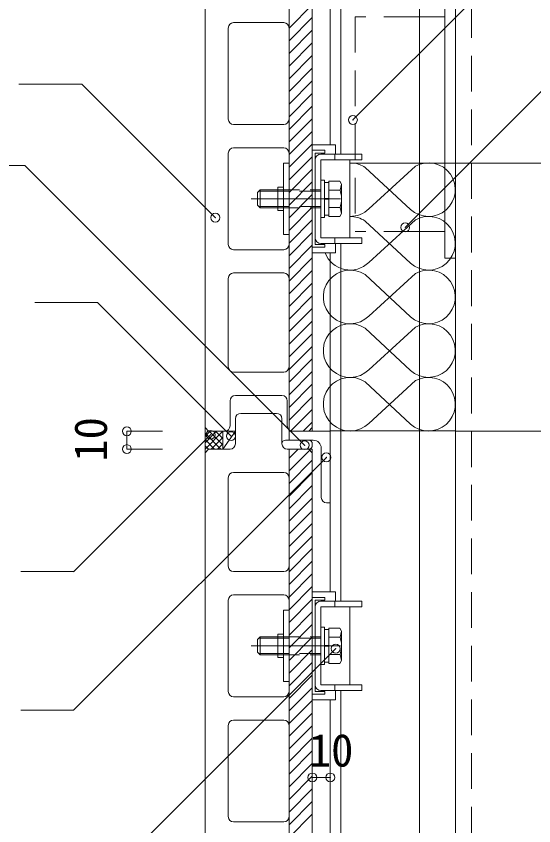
# Model space of a CAD drawing. Units: millimetres, scale not verified. Extents: x -1987 to 1973, y -1442 to 1366.
# Drawn here: x -1444.3 to -1155, y -753 to -300.3 of the extents above; entities that cross this region are included whole.
import ezdxf
from ezdxf.enums import TextEntityAlignment as Align

# ---------------------------------------------------------------- set-up
doc = ezdxf.new("R2010")
doc.units = ezdxf.units.MM
doc.header["$LTSCALE"] = 10
doc.header["$PDMODE"] = 32
doc.header["$PDSIZE"] = 5
for name, pattern in [('CHAIN1', [8, 5, -1, 1, -1]), ('DASHED1', [1.8, 1.2, -0.6]), ('DASHED2', [3, 2, -1])]:
    doc.linetypes.add(name, pattern=pattern)
for name, color, linetype, lineweight in [('0-0_メ__ス', 2, 'Continuous', 18), ('0-1_躯体', 7, 'Continuous', 18), ('0-2_金物', 2, 'Continuous', 18), ('0-3_鋼材', 3, 'Continuous', 18), ('0-4_その他部材', 7, 'Continuous', 18), ('0-9_部材名__寸法', 7, 'Continuous', 18)]:
    doc.layers.add(name, color=color, linetype=linetype, lineweight=lineweight)
doc.styles.add('ＭＳ ゴシック', font='')
doc.styles.get('ＭＳ ゴシック').set_extended_font_data('MS Gothic')

msp = doc.modelspace()

# ---------------------------------------------------------------- linework, layer by layer
at = {"layer": '0-0_メ__ス'}
for p, q in [((-1338.77, -530.36), (-1338.77, -262.36)), ((-1278.77, -530.36), (-1278.77, -262.36)), ((-1325.77, -357.86), (-1325.77, -306.86)), ((-1294.77, -303.86), (-1322.77, -303.86)), ((-1291.77, -357.86), (-1291.77, -306.86)), ((-1322.77, -360.86), (-1294.77, -360.86)), ((-1294.77, -373.86), (-1322.77, -373.86)), ((-1325.77, -427.86), (-1325.77, -376.86)), ((-1291.77, -427.86), (-1291.77, -376.86)), ((-1322.77, -430.86), (-1294.77, -430.86)), ((-1325.77, -496.36), (-1325.77, -446.86)), ((-1294.77, -443.86), (-1322.77, -443.86)), ((-1291.77, -496.36), (-1291.77, -446.86)), ((-1322.77, -499.36), (-1294.77, -499.36)), ((-1324.77, -529.36), (-1324.77, -515.36)), ((-1295.77, -512.36), (-1321.77, -512.36)), ((-1292.77, -529.36), (-1292.77, -515.36)), ((-1298.77, -522.36), (-1318.77, -522.36)), ((-1321.77, -525.36), (-1321.77, -539.36)), ((-1295.77, -539.36), (-1295.77, -525.36)), ((-1280.77, -532.36), (-1289.77, -532.36)), ((-1280.77, -532.36), (-1278.77, -530.36)), ((-1338.77, -544.36), (-1336.77, -542.36)), ((-1336.77, -542.36), (-1324.77, -542.36)), ((-1292.77, -542.36), (-1280.77, -542.36)), ((-1280.77, -542.36), (-1278.77, -544.36)), ((-1338.77, -1015.81), (-1338.77, -544.36)), ((-1278.77, -1015.81), (-1278.77, -544.36)), ((-1322.77, -555.36), (-1294.77, -555.36)), ((-1325.77, -558.36), (-1325.77, -607.86)), ((-1291.77, -558.36), (-1291.77, -607.86)), ((-1322.77, -610.86), (-1294.77, -610.86)), ((-1294.77, -623.86), (-1322.77, -623.86)), ((-1325.77, -677.86), (-1325.77, -626.86)), ((-1291.77, -677.86), (-1291.77, -626.86)), ((-1322.77, -680.86), (-1294.77, -680.86)), ((-1325.77, -747.86), (-1325.77, -696.86)), ((-1294.77, -693.86), (-1322.77, -693.86)), ((-1291.77, -747.86), (-1291.77, -696.86)), ((-1322.77, -750.86), (-1294.77, -750.86))]:
    msp.add_line(p, q, dxfattribs=at)
at = {"layer": '0-0_メ__ス', "color": 7}
for p, q in [((-1338.77, -530.36), (-1336.77, -532.36)), ((-1336.77, -532.36), (-1328.81, -532.36)), ((-1336.77, -542.36), (-1328.77, -542.36))]:
    msp.add_line(p, q, dxfattribs=at)
at = {"layer": '0-0_メ__ス'}
msp.add_lwpolyline([(-1338.77, -530.36), (-1336.77, -532.36), (-1327.77, -532.36)], dxfattribs=at)
for centre, start, end in [((-1322.77, -306.86), 90, 180), ((-1294.77, -306.86), 0, 90), ((-1322.77, -357.86), 180, 270), ((-1294.77, -357.86), 270, 0), ((-1322.77, -376.86), 90, 180), ((-1294.77, -376.86), 0, 90), ((-1322.77, -427.86), 180, 270), ((-1294.77, -427.86), 270, 0), ((-1322.77, -446.86), 90, 180), ((-1294.77, -446.86), 0, 90), ((-1322.77, -496.36), 180, 270), ((-1294.77, -496.36), 270, 0), ((-1321.77, -515.36), 90, 180), ((-1295.77, -515.36), 0, 90), ((-1318.77, -525.36), 90, 180), ((-1298.77, -525.36), 0, 90), ((-1327.77, -529.36), 270, 0), ((-1289.77, -529.36), 180, 270), ((-1324.77, -539.36), 270, 0), ((-1292.77, -539.36), 180, 270), ((-1322.77, -558.36), 90, 180), ((-1294.77, -558.36), 0, 90), ((-1322.77, -607.86), 180, 270), ((-1294.77, -607.86), 270, 0), ((-1322.77, -626.86), 90, 180), ((-1294.77, -626.86), 0, 90), ((-1322.77, -677.86), 180, 270), ((-1294.77, -677.86), 270, 0), ((-1322.77, -696.86), 90, 180), ((-1294.77, -696.86), 0, 90), ((-1322.77, -747.86), 180, 270), ((-1294.77, -747.86), 270, 0)]:
    msp.add_arc(centre, 3, start, end, dxfattribs=at)
at = {"layer": '0-1_躯体', "color": 3}
for p, q in [((-1198.77, -262.36), (-1198.77, -1015.81)), ((-1198.77, -382.36), (-848.77, -382.36)), ((-1198.77, -532.36), (-848.77, -532.36))]:
    msp.add_line(p, q, dxfattribs=at)
at = {"layer": '0-1_躯体', "color": 3, "linetype": 'DASHED2'}
for p, q in [((-1189.77, -262.36), (-1189.77, -382.36)), ((-1189.77, -382.36), (-1189.77, -820.36))]:
    msp.add_line(p, q, dxfattribs=at)
at = {"layer": '0-2_金物'}
for p, q in [((-1265.77, -372.11), (-1278.77, -372.11)), ((-1271.77, -375.26), (-1278.77, -375.26)), ((-1271.77, -376.86), (-1271.77, -375.26)), ((-1265.77, -377.36), (-1265.77, -372.11)), ((-1271.77, -376.86), (-1277.17, -376.86)), ((-1277.17, -427.86), (-1277.17, -376.86)), ((-1273.97, -377.36), (-1251.17, -377.36)), ((-1266.17, -377.36), (-1266.17, -380.56)), ((-1251.17, -377.36), (-1251.17, -380.56)), ((-1294.97, -382.36), (-1294.97, -422.36)), ((-1291.77, -382.36), (-1294.97, -382.36)), ((-1291.77, -382.36), (-1291.77, -422.36)), ((-1277.17, -424.16), (-1277.17, -380.56)), ((-1257.77, -424.16), (-1257.77, -380.56)), ((-1273.97, -412.86), (-1273.97, -391.86)), ((-1271.97, -391.86), (-1273.97, -391.86)), ((-1271.97, -412.86), (-1271.97, -391.86)), ((-1269.47, -393.17), (-1271.97, -393.17)), ((-1263.37, -392.55), (-1269.47, -392.55)), ((-1269.47, -412.18), (-1269.47, -392.55)), ((-1269.47, -411.56), (-1269.47, -393.17)), ((-1297.97, -398.07), (-1308.66, -398.07)), ((-1307.96, -407.36), (-1307.96, -397.37)), ((-1307.96, -397.37), (-1297.97, -397.37)), ((-1263.29, -397.46), (-1269.47, -397.46)), ((-1262.47, -410.61), (-1262.47, -394.11)), ((-1269.47, -402.16), (-1271.97, -402.16)), ((-1269.47, -402.56), (-1271.97, -402.56)), ((-1309.46, -405.86), (-1307.96, -407.36)), ((-1297.97, -406.66), (-1308.66, -406.66)), ((-1307.96, -407.36), (-1297.97, -407.36)), ((-1263.29, -407.27), (-1269.47, -407.27)), ((-1263.29, -407.27), (-1262.47, -410.61)), ((-1294.97, -408.86), (-1297.97, -408.86)), ((-1269.47, -411.56), (-1271.97, -411.56)), ((-1262.47, -410.61), (-1263.37, -412.18)), ((-1271.97, -412.86), (-1273.97, -412.86)), ((-1263.37, -412.18), (-1269.47, -412.18)), ((-1291.77, -422.36), (-1294.97, -422.36)), ((-1251.17, -424.16), (-1273.97, -424.16)), ((-1266.17, -424.16), (-1266.17, -427.36)), ((-1251.17, -424.16), (-1251.17, -427.36)), ((-1273.97, -427.36), (-1251.17, -427.36)), ((-1265.77, -432.61), (-1265.77, -427.36)), ((-1265.77, -622.11), (-1278.77, -622.11)), ((-1265.77, -627.36), (-1265.77, -622.11)), ((-1271.77, -625.26), (-1278.77, -625.26)), ((-1271.77, -626.86), (-1277.17, -626.86)), ((-1277.17, -677.86), (-1277.17, -626.86)), ((-1273.97, -627.36), (-1251.17, -627.36)), ((-1271.77, -626.86), (-1271.77, -625.26)), ((-1266.17, -627.36), (-1266.17, -630.56)), ((-1251.17, -627.36), (-1251.17, -630.56)), ((-1294.97, -632.36), (-1294.97, -672.36)), ((-1291.77, -632.36), (-1294.97, -632.36)), ((-1291.77, -632.36), (-1291.77, -672.36)), ((-1277.17, -674.16), (-1277.17, -630.56)), ((-1257.77, -674.16), (-1257.77, -630.56)), ((-1273.97, -662.86), (-1273.97, -641.86)), ((-1271.97, -641.86), (-1273.97, -641.86)), ((-1271.97, -662.86), (-1271.97, -641.86)), ((-1263.37, -642.55), (-1269.47, -642.55)), ((-1269.47, -662.18), (-1269.47, -642.55)), ((-1307.96, -657.36), (-1307.96, -647.37)), ((-1307.96, -647.37), (-1297.97, -647.37)), ((-1269.47, -643.17), (-1271.97, -643.17)), ((-1269.47, -661.56), (-1269.47, -643.17)), ((-1262.47, -660.61), (-1262.47, -644.11)), ((-1297.97, -648.07), (-1308.66, -648.07)), ((-1263.29, -647.46), (-1269.47, -647.46)), ((-1309.46, -655.86), (-1307.96, -657.36)), ((-1269.47, -652.16), (-1271.97, -652.16)), ((-1269.47, -652.56), (-1271.97, -652.56)), ((-1297.97, -656.66), (-1308.66, -656.66)), ((-1307.96, -657.36), (-1297.97, -657.36)), ((-1294.97, -658.86), (-1297.97, -658.86)), ((-1263.29, -657.27), (-1269.47, -657.27)), ((-1262.47, -660.61), (-1263.37, -662.18)), ((-1263.29, -657.27), (-1262.47, -660.61)), ((-1271.97, -662.86), (-1273.97, -662.86)), ((-1269.47, -661.56), (-1271.97, -661.56)), ((-1263.37, -662.18), (-1269.47, -662.18)), ((-1291.77, -672.36), (-1294.97, -672.36)), ((-1251.17, -674.16), (-1273.97, -674.16)), ((-1266.17, -674.16), (-1266.17, -677.36)), ((-1251.17, -674.16), (-1251.17, -677.36)), ((-1273.97, -677.36), (-1251.17, -677.36)), ((-1265.77, -682.61), (-1265.77, -677.36))]:
    msp.add_line(p, q, dxfattribs=at)
at = {"layer": '0-2_金物', "linetype": 'DASHED1'}
for p, q in [((-1297.97, -397.37), (-1273.97, -397.37)), ((-1273.97, -398.07), (-1297.97, -398.07)), ((-1273.97, -406.66), (-1297.97, -406.66)), ((-1297.97, -407.36), (-1273.97, -407.36)), ((-1297.97, -647.37), (-1273.97, -647.37)), ((-1273.97, -648.07), (-1297.97, -648.07)), ((-1273.97, -656.66), (-1297.97, -656.66)), ((-1297.97, -657.36), (-1273.97, -657.36))]:
    msp.add_line(p, q, dxfattribs=at)
at = {"layer": '0-2_金物', "linetype": 'CHAIN1'}
for p, q in [((-1312.96, -402.36), (-1257.71, -402.36)), ((-1312.96, -652.36), (-1257.71, -652.36))]:
    msp.add_line(p, q, dxfattribs=at)
at = {"layer": '0-2_金物'}
for points in [[(-1265.77, -432.61), (-1278.77, -432.61), (-1278.77, -372.11)], [(-1271.77, -429.46), (-1278.77, -429.46), (-1278.77, -375.26)], [(-1251.17, -380.56), (-1273.97, -380.56), (-1273.97, -424.16)], [(-1263.29, -397.46), (-1262.47, -394.11), (-1263.37, -392.55)], [(-1309.46, -405.86), (-1309.46, -398.87), (-1307.96, -397.37)], [(-1294.97, -395.86), (-1297.97, -395.86), (-1297.97, -408.86)], [(-1271.77, -429.46), (-1271.77, -427.86), (-1277.17, -427.86)], [(-1265.77, -682.61), (-1278.77, -682.61), (-1278.77, -622.11)], [(-1271.77, -679.46), (-1278.77, -679.46), (-1278.77, -625.26)], [(-1251.17, -630.56), (-1273.97, -630.56), (-1273.97, -674.16)], [(-1263.29, -647.46), (-1262.47, -644.11), (-1263.37, -642.55)], [(-1309.46, -655.86), (-1309.46, -648.87), (-1307.96, -647.37)], [(-1294.97, -645.86), (-1297.97, -645.86), (-1297.97, -658.86)], [(-1271.77, -679.46), (-1271.77, -677.86), (-1277.17, -677.86)]]:
    msp.add_lwpolyline(points, dxfattribs=at)
for centre, radius, start, end in [((-1273.97, -380.56), 3.2, 90, 180), ((-1277.47, -402.36), 15, 340.9035, 19.0971), ((-1273.97, -424.16), 3.2, 180, 270), ((-1273.97, -630.56), 3.2, 90, 180), ((-1277.47, -652.36), 15, 340.9035, 19.0971), ((-1273.97, -674.16), 3.2, 180, 270)]:
    msp.add_arc(centre, radius, start, end, dxfattribs=at)
at = {"layer": '0-3_鋼材'}
for p, q in [((-1268.77, -262.36), (-1268.77, -372.11)), ((-1262.77, -262.36), (-1262.77, -377.36)), ((-1218.77, -262.36), (-1218.77, -1015.81)), ((-1198.77, -285.62), (-1198.77, -435.62)), ((-1204.77, -300.62), (-1218.77, -300.62)), ((-1204.77, -420.62), (-1218.77, -420.62)), ((-1204.77, -420.62), (-1218.77, -420.62)), ((-1262.77, -427.36), (-1262.77, -627.36)), ((-1268.77, -432.61), (-1268.77, -532.36)), ((-1198.77, -435.62), (-1204.77, -435.62)), ((-1268.77, -532.36), (-1268.77, -622.11)), ((-1262.77, -677.36), (-1262.77, -1015.81)), ((-1268.77, -682.61), (-1268.77, -1015.81))]:
    msp.add_line(p, q, dxfattribs=at)
at = {"layer": '0-3_鋼材', "linetype": 'DASHED2'}
msp.add_line((-1218.77, -420.62), (-1254.77, -420.62), dxfattribs=at)
at = {"layer": '0-3_鋼材', "color": 2}
for p, q in [((-1268.77, -532.36), (-1291.77, -532.36)), ((-1291.77, -537.36), (-1291.77, -532.36)), ((-1278.27, -537.36), (-1291.77, -537.36)), ((-1273.77, -569.36), (-1273.77, -541.86)), ((-1270.77, -572.36), (-1268.77, -572.36))]:
    msp.add_line(p, q, dxfattribs=at)
at = {"layer": '0-3_鋼材'}
msp.add_lwpolyline([(-1198.77, -285.62), (-1204.77, -285.62), (-1204.77, -435.62)], dxfattribs=at)
at = {"layer": '0-3_鋼材', "linetype": 'DASHED2'}
msp.add_lwpolyline([(-1218.77, -300.62), (-1254.77, -300.62), (-1254.77, -420.62)], dxfattribs=at)
at = {"layer": '0-3_鋼材', "color": 2}
for centre, radius, start, end in [((-1278.27, -541.86), 4.5, 0, 90), ((-1270.77, -569.36), 3, 180, 270)]:
    msp.add_arc(centre, radius, start, end, dxfattribs=at)
at = {"layer": '0-4_その他部材'}
for p, q in [((-1291.77, -532.36), (-1291.77, -262.36)), ((-1278.77, -262.36), (-1278.77, -532.36)), ((-1291.77, -306.96), (-1278.77, -293.96)), ((-1291.77, -314.03), (-1278.77, -301.03)), ((-1291.77, -321.1), (-1278.77, -308.1)), ((-1291.77, -328.18), (-1278.77, -315.18)), ((-1291.77, -335.25), (-1278.77, -322.25)), ((-1291.77, -342.32), (-1278.77, -329.32)), ((-1291.77, -349.39), (-1278.77, -336.39)), ((-1291.77, -356.46), (-1278.77, -343.46)), ((-1291.77, -363.53), (-1278.77, -350.53)), ((-1291.77, -370.6), (-1278.77, -357.6)), ((-1291.77, -377.67), (-1278.77, -364.67)), ((-1291.77, -384.74), (-1278.77, -371.74)), ((-1291.77, -391.81), (-1278.77, -378.82)), ((-1198.77, -382.36), (-1257.77, -382.36)), ((-1223.98, -408.33), (-1249.29, -384.79)), ((-1247.16, -407.95), (-1221.07, -384.07)), ((-1291.77, -398.89), (-1278.77, -385.89)), ((-1291.77, -405.96), (-1278.77, -392.96)), ((-1291.77, -413.03), (-1278.77, -400.03)), ((-1291.77, -420.1), (-1278.77, -407.1)), ((-1291.77, -427.17), (-1278.77, -414.17)), ((-1223.98, -438.33), (-1249.29, -414.79)), ((-1247.16, -437.95), (-1221.07, -414.07)), ((-1291.77, -434.24), (-1278.77, -421.24)), ((-1291.77, -441.31), (-1278.77, -428.31)), ((-1291.77, -448.38), (-1278.77, -435.38)), ((-1291.77, -455.45), (-1278.77, -442.45)), ((-1223.98, -468.33), (-1249.29, -444.79)), ((-1247.16, -467.95), (-1221.07, -444.07)), ((-1291.77, -462.53), (-1278.77, -449.53)), ((-1291.77, -469.6), (-1278.77, -456.6)), ((-1291.77, -476.67), (-1278.77, -463.67)), ((-1291.77, -483.74), (-1278.77, -470.74)), ((-1223.98, -498.33), (-1249.29, -474.79)), ((-1247.16, -497.95), (-1221.07, -474.07)), ((-1291.77, -490.81), (-1278.77, -477.81)), ((-1291.77, -497.88), (-1278.77, -484.88)), ((-1291.77, -504.95), (-1278.77, -491.95)), ((-1291.77, -512.02), (-1278.77, -499.02)), ((-1291.77, -519.09), (-1278.77, -506.09)), ((-1223.98, -528.33), (-1249.29, -504.79)), ((-1247.16, -527.95), (-1221.07, -504.07)), ((-1291.77, -526.16), (-1278.77, -513.17)), ((-1290.74, -532.2), (-1278.77, -520.24)), ((-1283.83, -532.36), (-1278.77, -527.31)), ((-1338.77, -530.36), (-1338.77, -544.36)), ((-1328.77, -532.36), (-1328.77, -542.36)), ((-1321.77, -539.36), (-1321.77, -532.36)), ((-1278.77, -532.36), (-1291.77, -532.36)), ((-1198.77, -532.22), (-1268.77, -532.22)), ((-1280.77, -537.36), (-1293.77, -537.36)), ((-1336.77, -542.36), (-1338.77, -544.36)), ((-1336.77, -542.36), (-1328.77, -542.36)), ((-1324.77, -542.36), (-1328.77, -542.36)), ((-1295.77, -539.36), (-1295.77, -539.36)), ((-1280.77, -542.36), (-1292.77, -542.36)), ((-1291.77, -547.38), (-1286.75, -542.36)), ((-1291.77, -547.38), (-1286.75, -542.36)), ((-1291.77, -547.38), (-1286.75, -542.36)), ((-1291.77, -1015.81), (-1291.77, -542.36)), ((-1291.77, -542.36), (-1278.77, -542.36)), ((-1291.77, -554.45), (-1280.23, -542.91)), ((-1291.77, -554.45), (-1280.23, -542.91)), ((-1278.77, -540.36), (-1278.77, -539.36)), ((-1278.77, -1015.81), (-1278.77, -542.36)), ((-1291.77, -561.52), (-1278.77, -548.52)), ((-1291.77, -561.52), (-1278.77, -548.52)), ((-1291.77, -561.52), (-1278.77, -548.52)), ((-1291.77, -568.59), (-1278.77, -555.59)), ((-1291.77, -568.59), (-1278.77, -555.59)), ((-1291.77, -568.59), (-1278.77, -555.59)), ((-1291.77, -575.66), (-1278.77, -562.66)), ((-1291.77, -575.66), (-1278.77, -562.66)), ((-1291.77, -575.66), (-1278.77, -562.66)), ((-1291.77, -582.73), (-1278.77, -569.73)), ((-1291.77, -582.73), (-1278.77, -569.73)), ((-1291.77, -582.73), (-1278.77, -569.73)), ((-1291.77, -589.8), (-1278.77, -576.8)), ((-1291.77, -589.8), (-1278.77, -576.8)), ((-1291.77, -589.8), (-1278.77, -576.8)), ((-1291.77, -596.88), (-1278.77, -583.88)), ((-1291.77, -596.88), (-1278.77, -583.88)), ((-1291.77, -596.88), (-1278.77, -583.88)), ((-1291.77, -603.95), (-1278.77, -590.95)), ((-1291.77, -603.95), (-1278.77, -590.95)), ((-1291.77, -603.95), (-1278.77, -590.95)), ((-1291.77, -611.02), (-1278.77, -598.02)), ((-1291.77, -611.02), (-1278.77, -598.02)), ((-1291.77, -611.02), (-1278.77, -598.02)), ((-1291.77, -618.09), (-1278.77, -605.09)), ((-1291.77, -618.09), (-1278.77, -605.09)), ((-1291.77, -618.09), (-1278.77, -605.09)), ((-1291.77, -625.16), (-1278.77, -612.16)), ((-1291.77, -625.16), (-1278.77, -612.16)), ((-1291.77, -625.16), (-1278.77, -612.16)), ((-1291.77, -632.23), (-1278.77, -619.23)), ((-1291.77, -632.23), (-1278.77, -619.23)), ((-1291.77, -632.23), (-1278.77, -619.23)), ((-1291.77, -639.3), (-1278.77, -626.3)), ((-1291.77, -639.3), (-1278.77, -626.3)), ((-1291.77, -639.3), (-1278.77, -626.3)), ((-1291.77, -646.37), (-1278.77, -633.37)), ((-1291.77, -646.37), (-1278.77, -633.37)), ((-1291.77, -646.37), (-1278.77, -633.37)), ((-1291.77, -653.44), (-1278.77, -640.44)), ((-1291.77, -653.44), (-1278.77, -640.44)), ((-1291.77, -653.44), (-1278.77, -640.44)), ((-1291.77, -660.52), (-1278.77, -647.52)), ((-1291.77, -660.52), (-1278.77, -647.52)), ((-1291.77, -660.52), (-1278.77, -647.52)), ((-1291.77, -667.59), (-1278.77, -654.59)), ((-1291.77, -667.59), (-1278.77, -654.59)), ((-1291.77, -667.59), (-1278.77, -654.59)), ((-1291.77, -674.66), (-1278.77, -661.66)), ((-1291.77, -674.66), (-1278.77, -661.66)), ((-1291.77, -674.66), (-1278.77, -661.66)), ((-1291.77, -681.73), (-1278.77, -668.73)), ((-1291.77, -681.73), (-1278.77, -668.73)), ((-1291.77, -681.73), (-1278.77, -668.73)), ((-1291.77, -688.8), (-1278.77, -675.8)), ((-1291.77, -688.8), (-1278.77, -675.8)), ((-1291.77, -688.8), (-1278.77, -675.8)), ((-1291.77, -695.87), (-1278.77, -682.87)), ((-1291.77, -695.87), (-1278.77, -682.87)), ((-1291.77, -695.87), (-1278.77, -682.87)), ((-1291.77, -702.94), (-1278.77, -689.94)), ((-1291.77, -702.94), (-1278.77, -689.94)), ((-1291.77, -702.94), (-1278.77, -689.94)), ((-1291.77, -710.01), (-1278.77, -697.01)), ((-1291.77, -710.01), (-1278.77, -697.01)), ((-1291.77, -710.01), (-1278.77, -697.01)), ((-1291.77, -717.08), (-1278.77, -704.08)), ((-1291.77, -717.08), (-1278.77, -704.08)), ((-1291.77, -717.08), (-1278.77, -704.08)), ((-1291.77, -724.15), (-1278.77, -711.16)), ((-1291.77, -724.15), (-1278.77, -711.16)), ((-1291.77, -724.15), (-1278.77, -711.16)), ((-1291.77, -731.23), (-1278.77, -718.23)), ((-1291.77, -731.23), (-1278.77, -718.23)), ((-1291.77, -731.23), (-1278.77, -718.23)), ((-1291.77, -738.3), (-1278.77, -725.3)), ((-1291.77, -738.3), (-1278.77, -725.3)), ((-1291.77, -738.3), (-1278.77, -725.3)), ((-1291.77, -745.37), (-1278.77, -732.37)), ((-1291.77, -745.37), (-1278.77, -732.37)), ((-1291.77, -745.37), (-1278.77, -732.37)), ((-1291.77, -752.44), (-1278.77, -739.44)), ((-1291.77, -752.44), (-1278.77, -739.44)), ((-1291.77, -752.44), (-1278.77, -739.44)), ((-1291.77, -759.51), (-1278.77, -746.51)), ((-1291.77, -759.51), (-1278.77, -746.51)), ((-1291.77, -759.51), (-1278.77, -746.51))]:
    msp.add_line(p, q, dxfattribs=at)
at = {"layer": '0-4_その他部材', "color": 4}
for p, q in [((-1338.77, -538.79), (-1332.34, -532.36)), ((-1338.77, -542.33), (-1328.81, -532.36)), ((-1338.77, -535.25), (-1335.88, -532.36)), ((-1338.77, -533.51), (-1329.92, -542.36)), ((-1336.38, -532.36), (-1328.77, -539.98)), ((-1332.85, -532.36), (-1328.77, -536.44)), ((-1329.31, -532.36), (-1328.77, -532.91)), ((-1338.77, -537.05), (-1333.46, -542.36)), ((-1335.27, -542.36), (-1328.77, -535.86)), ((-1338.77, -540.58), (-1336.88, -542.47)), ((-1331.74, -542.36), (-1328.77, -539.4))]:
    msp.add_line(p, q, dxfattribs=at)
at = {"layer": '0-4_その他部材', "color": 2}
msp.add_line((-1295.77, -539.36), (-1295.77, -539.36), dxfattribs=at)
at = {"layer": '0-4_その他部材'}
for points in [[(-1338.77, -530.36), (-1336.77, -532.36), (-1328.81, -532.36)], [(-1328.77, -532.36), (-1321.77, -532.36), (-1328.77, -542.36)]]:
    msp.add_lwpolyline(points, dxfattribs=at)
for centre, radius, start, end in [((-1257.66, -397.24), 15, 56.0723, 82.5902), ((-1213.88, -397.24), 15, 227.684, 118.614), ((-1257.66, -397.24), 15, 269.5721, 314.4181), ((-1257.66, -427.24), 15, 56.0723, 90.4279), ((-1213.88, -427.24), 15, 227.684, 118.614), ((-1257.66, -427.24), 15, 200.9994, 314.4181), ((-1257.66, -457.24), 15, 56.0723, 314.4181), ((-1213.88, -457.24), 15, 227.684, 118.614), ((-1257.66, -487.24), 15, 56.0723, 314.4181), ((-1213.88, -487.24), 15, 227.684, 118.614), ((-1257.66, -517.24), 15, 56.0723, 314.4181), ((-1213.88, -517.24), 15, 227.684, 118.614), ((-1293.77, -539.36), 2, 90, 180), ((-1280.77, -539.36), 2, 0, 90), ((-1324.77, -539.36), 3, 270, 0), ((-1292.77, -539.36), 3, 180, 270), ((-1280.77, -540.36), 2, 270, 0)]:
    msp.add_arc(centre, radius, start, end, dxfattribs=at)
at = {"layer": '0-9_部材名__寸法'}
for p, q in [((-1256.11, -358.26), (-1140.24, -242.39)), ((-1226.86, -418.33), (-1128.83, -320.31)), ((-1407.68, -338.23), (-1442.77, -338.23)), ((-1333.02, -412.9), (-1407.68, -338.23)), ((-1439.56, -383.7), (-1455.47, -383.7)), ((-1283.1, -540.16), (-1439.56, -383.7)), ((-1398.87, -460.44), (-1433.96, -460.44)), ((-1324.21, -535.1), (-1398.87, -460.44)), ((-1335.67, -534.36), (-1412.23, -610.92)), ((-1362.46, -542.36), (-1382.46, -542.36)), ((-1270.94, -546.96), (-1412.23, -688.25)), ((-1412.4, -610.87), (-1441.71, -610.87)), ((-1265.67, -653.91), (-1401.47, -789.72)), ((-1412.26, -688.35), (-1441.71, -688.35)), ((-1278.77, -725.98), (-1268.77, -725.98))]:
    msp.add_line(p, q, dxfattribs=at)
msp.add_lwpolyline([(-1362.46, -532.36), (-1382.46, -532.36), (-1382.46, -542.36)], dxfattribs=at)
for p in [(-1256.11, -358.26), (-1333.02, -412.9), (-1226.86, -418.33), (-1382.46, -532.36), (-1335.67, -534.36), (-1324.21, -535.1), (-1283.1, -540.16), (-1382.46, -542.36), (-1270.94, -546.96), (-1265.67, -653.91), (-1278.77, -725.98), (-1268.77, -725.98)]:
    msp.add_point(p, dxfattribs=at)

# ---------------------------------------------------------------- texts
at = {"layer": '0-9_部材名__寸法', "style": 'ＭＳ ゴシック'}
msp.add_text('10', height=18.33, rotation=90, dxfattribs=at).set_placement((-1388.06, -549.4), align=Align.BOTTOM_LEFT)
msp.add_text('10', height=18.33, dxfattribs=at).set_placement((-1280.76, -725.41), align=Align.BOTTOM_LEFT)

doc.saveas('drawing.dxf')
